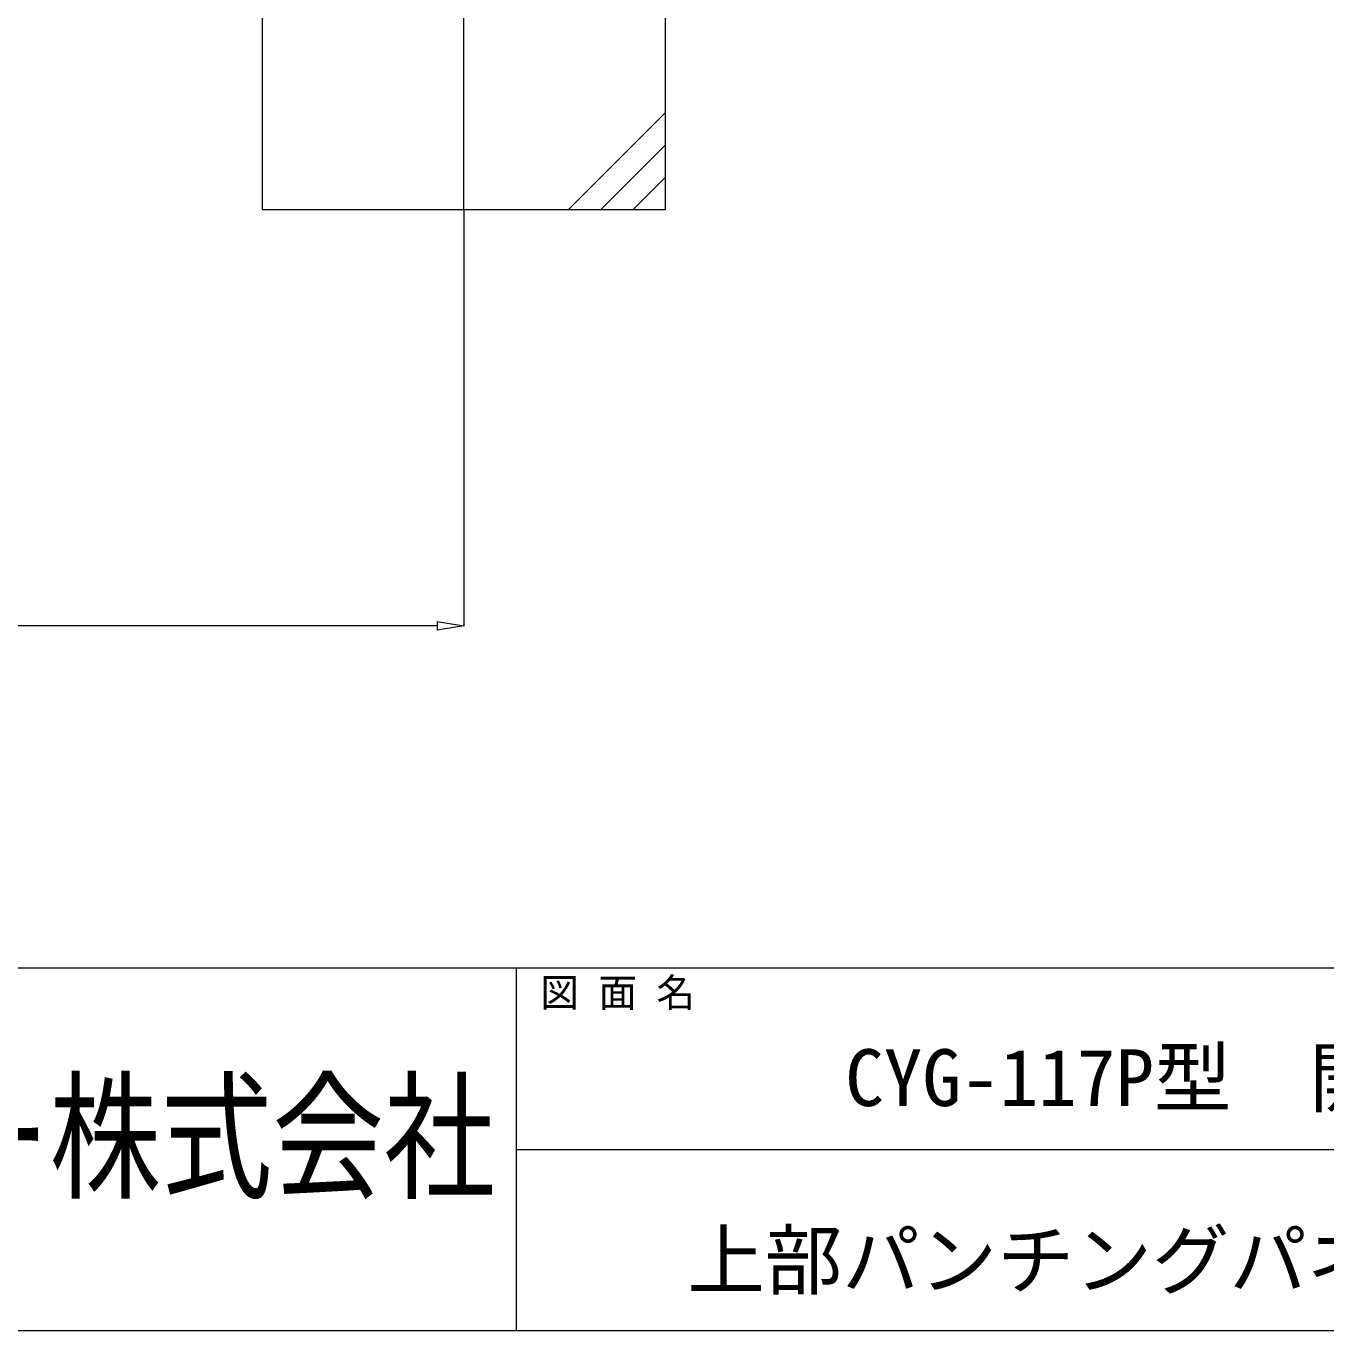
# Model space of a CAD drawing. Units: millimetres, scale not verified. Extents: x -12090 to 12090, y -18325 to 18325.
# Drawn here: x 764 to 3988, y -18325 to -15090 of the extents above; entities that cross this region are included whole.
import ezdxf
from ezdxf.enums import TextEntityAlignment as Align

# ---------------------------------------------------------------- set-up
doc = ezdxf.new("R2010")
doc.units = ezdxf.units.MM
doc.header["$LTSCALE"] = 90
doc.linetypes.add('CHAIN2', pattern=[12, 9, -1, 1, -1])
for name, color, linetype, lineweight in [('0-9_基礎工事用PCA大', 134, 'Continuous', 18), ('0-A_図面枠', 134, 'Continuous', 18), ('0-B_寸法', 134, 'Continuous', 18), ('1-6_通芯', 134, 'CHAIN2', 18)]:
    doc.layers.add(name, color=color, linetype=linetype, lineweight=lineweight)
doc.styles.add('ＭＳ ゴシック', font='')
doc.styles.get('ＭＳ ゴシック').set_extended_font_data('MS Gothic')

msp = doc.modelspace()

# ---------------------------------------------------------------- linework, layer by layer
at = {"layer": '0-9_基礎工事用PCA大'}
for p, q in [((2349.81, -15305), (2109.81, -15545)), ((2349.81, -15385), (2189.81, -15545)), ((2349.81, -15465), (2269.81, -15545))]:
    msp.add_line(p, q, dxfattribs=at)
msp.add_lwpolyline([(1349.81, -15545), (2349.81, -15545), (2349.81, -14545), (1349.81, -14545)], close=True, dxfattribs=at)
at = {"layer": '0-A_図面枠'}
for p, q in [((-12090.19, -17425), (12059.81, -17425)), ((1979.81, -17425), (1979.81, -18325)), ((1979.81, -17875), (12059.81, -17875))]:
    msp.add_line(p, q, dxfattribs=at)
msp.add_lwpolyline([(-12090.19, -1675), (12059.81, -1675), (12059.81, -18325), (-12090.19, -18325)], close=True, dxfattribs=at)
at = {"layer": '0-B_寸法'}
for p, q in [((1849.81, -15546), (1849.81, -16578.15)), ((1783.81, -16577.15), (-9884.2, -16577.15)), ((1783.81, -16566.15), (1849.81, -16577.15)), ((1783.81, -16566.15), (1783.81, -16588.15)), ((1849.81, -16577.15), (1783.81, -16588.15))]:
    msp.add_line(p, q, dxfattribs=at)
at = {"layer": '1-6_通芯'}
msp.add_line((1849.81, -15545), (1849.81, -13633), dxfattribs=at)

# ---------------------------------------------------------------- texts
at = {"layer": '0-A_図面枠', "style": 'ＭＳ ゴシック'}
for s, height, p in [('図 面 名', 70.38, (2039.81, -17542.6)), ('CYG-117P型\u3000開口図', 140.8, (2795.8, -17809.74)), ('上部パンチングパネル仕様', 140.8, (2404.41, -18261.87))]:
    msp.add_text(s, height=height, dxfattribs=at).set_placement(p, align=Align.BOTTOM_LEFT)
at = {"layer": '0-A_図面枠', "style": 'ＭＳ ゴシック', "width": 0.8}
msp.add_text('日本セイフティー株式会社', height=253.4, dxfattribs=at).set_placement((-1390.1, -18046.03), align=Align.BOTTOM_LEFT)

doc.saveas('drawing.dxf')
